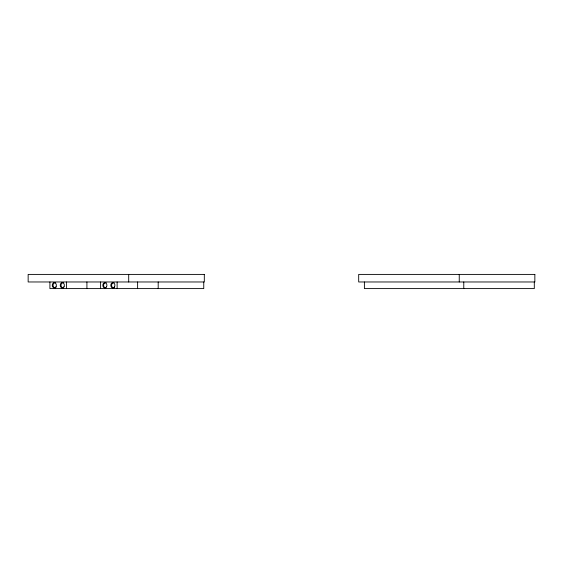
<?xml version="1.0" encoding="UTF-8"?>
<svg xmlns="http://www.w3.org/2000/svg" width="563" height="563" viewBox="0 0 563 563"><rect width="100%" height="100%" fill="white"/><g stroke="black" fill="none" stroke-linecap="round" stroke-linejoin="round"><path stroke-width="0.84" d="M534.301 281.972L534.301 288.594L364.395 288.594L364.395 281.972M463.778 281.972L463.778 288.594M459.246 274.406L459.246 281.972M203.757 281.972L203.757 288.594L49.91 288.594L49.91 281.972M158.189 281.972L158.189 288.594M137.618 281.972L137.618 288.594M128.702 274.406L128.702 281.972M117.125 281.972L117.125 288.594M100.608 281.972L100.608 288.594M86.92 281.972L86.92 288.594M66.427 281.972L66.427 288.594M56.054 287.609A2.618 2.048 -90 0 1 53.084 285.666A2.618 2.048 -90 0 1 55.484 282.71M63.844 287.714A2.618 2.048 -90 0 1 61.057 285.659A2.618 2.048 -90 0 1 63.274 282.675M106.041 287.855A2.618 2.048 -90 0 1 103.62 285.286A2.618 2.048 -90 0 1 106.041 282.71M114.592 287.609A2.618 2.048 -90 0 1 111.622 285.666A2.618 2.048 -90 0 1 114.022 282.71M204.313 274.406L28.15 274.406L28.15 281.972L204.313 281.972L204.313 274.406M534.85 274.406L358.687 274.406L358.687 281.972L534.85 281.972L534.85 274.406M56.089 286.595A2.618 2.048 -90 0 0 54.315 282.668A2.618 2.048 -90 0 0 52.542 286.595A2.618 2.048 -90 0 0 56.089 286.595M64.069 286.595A2.618 2.048 -90 0 0 62.296 282.668A2.618 2.048 -90 0 0 60.515 286.595A2.618 2.048 -90 0 0 64.069 286.595M106.646 286.595A2.618 2.048 -90 0 0 104.873 282.668A2.618 2.048 -90 0 0 103.099 286.595A2.618 2.048 -90 0 0 106.646 286.595M114.627 286.595A2.618 2.048 -90 0 0 112.853 282.668A2.618 2.048 -90 0 0 111.08 286.595A2.618 2.048 -90 0 0 114.627 286.595"/></g></svg>
